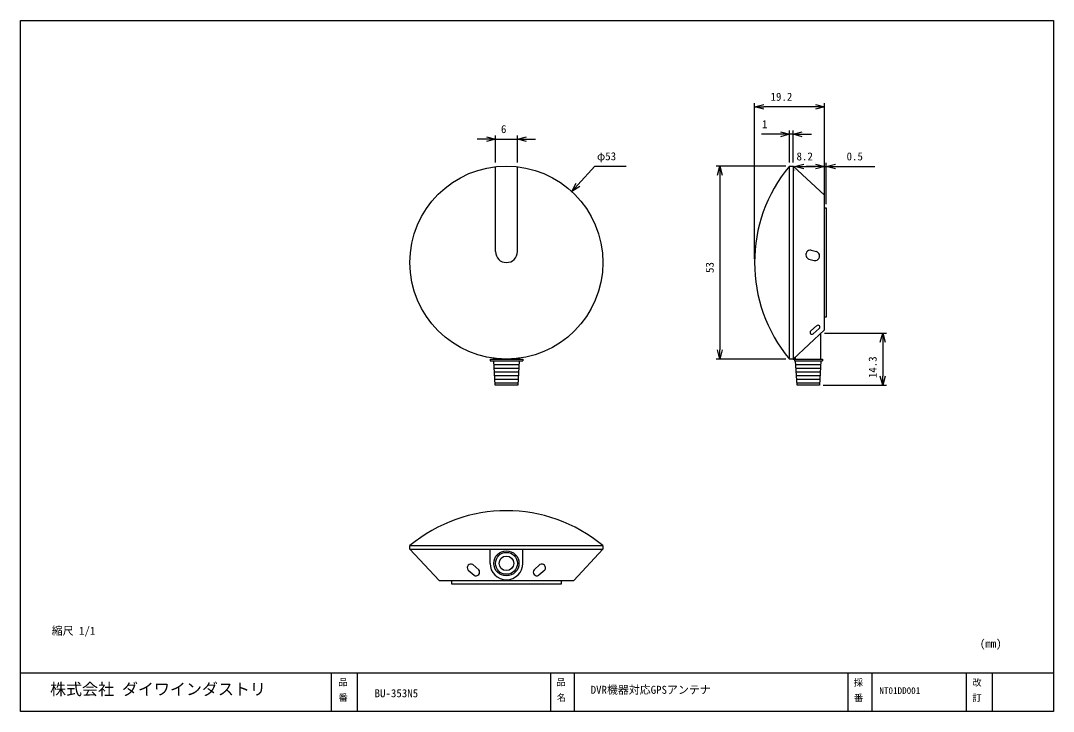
# Model space of a CAD drawing. Units: millimetres on the paper. Extents: x -142 to 142, y -98 to 91.
import ezdxf
from ezdxf.enums import TextEntityAlignment as Align

# ---------------------------------------------------------------- set-up
doc = ezdxf.new("R2010")
doc.units = ezdxf.units.MM
for name, color, linetype in [('0-0_0', 4, 'Continuous'), ('0-1_外形線', 4, 'Continuous'), ('0-5_枠', 4, 'Continuous'), ('0-7_AM_4', 4, 'Continuous'), ('0-9_細線_0_15', 4, 'Continuous'), ('0-E_レイヤー_1_0', 4, 'Continuous')]:
    doc.layers.add(name, color=color, linetype=linetype)
doc.styles.add('ＭＳ ゴシック', font='')
doc.styles.get('ＭＳ ゴシック').set_extended_font_data('MS Gothic')

msp = doc.modelspace()

# ---------------------------------------------------------------- linework, layer by layer
at = {"layer": '0-0_0'}
for p, q in [((59.751, 67.746), (62.251, 67.746)), ((78.95, 67.746), (76.45, 67.746)), ((69.35, 60.201), (66.85, 60.201)), ((70.35, 60.201), (72.85, 60.201)), ((-11.399, 58.865), (-13.899, 58.865)), ((-5.399, 58.865), (-2.899, 58.865)), ((50.195, 51.472), (50.195, 48.972)), ((70.75, 51.365), (73.25, 51.365)), ((78.95, 51.365), (76.45, 51.365)), ((78.95, 51.365), (76.45, 51.365)), ((79.45, 51.365), (81.95, 51.365)), ((9.535, 44.481), (11.227, 46.322)), ((94.941, 5.587), (94.941, 3.087)), ((50.195, -1.528), (50.195, 0.972)), ((94.941, -8.713), (94.941, -6.213))]:
    msp.add_line(p, q, dxfattribs=at)
for points in [[(62.251, 67.077), (59.751, 67.746), (62.251, 68.416)], [(76.45, 68.416), (78.95, 67.746), (76.45, 67.077)], [(66.85, 60.871), (69.35, 60.201), (66.85, 59.531)], [(72.85, 59.531), (70.35, 60.201), (72.85, 60.871)], [(-13.899, 59.535), (-11.399, 58.865), (-13.899, 58.195)], [(-2.899, 58.195), (-5.399, 58.865), (-2.899, 59.535)], [(49.525, 48.972), (50.195, 51.472), (50.865, 48.972)], [(73.25, 50.695), (70.75, 51.365), (73.25, 52.035)], [(76.45, 52.035), (78.95, 51.365), (76.45, 50.695)], [(76.45, 52.035), (78.95, 51.365), (76.45, 50.695)], [(81.95, 50.695), (79.45, 51.365), (81.95, 52.035)], [(11.72, 45.869), (9.535, 44.481), (10.733, 46.775)], [(94.271, 3.087), (94.941, 5.587), (95.61, 3.087)], [(50.865, 0.972), (50.195, -1.528), (49.525, 0.972)], [(95.61, -6.213), (94.941, -8.713), (94.271, -6.213)]]:
    msp.add_lwpolyline(points, dxfattribs=at)
at = {"layer": '0-1_外形線'}
for p, q in [((-11.399, 27.972), (-11.399, 51.301)), ((-5.399, 27.972), (-5.399, 51.301)), ((69.35, 51.472), (70.35, 51.472)), ((69.35, -1.528), (69.35, 51.472)), ((70.35, 51.472), (70.35, -1.528)), ((78.95, 43.472), (70.35, 51.472)), ((78.95, 6.472), (78.95, 43.472)), ((78.95, 39.972), (79.45, 39.972)), ((78.95, 9.972), (78.95, 39.972)), ((79.45, 39.972), (79.45, 9.972)), ((74.683, 25.942), (76.123, 25.556)), ((75.33, 28.357), (76.77, 27.971)), ((79.45, 9.972), (78.95, 9.972)), ((78.95, 6.472), (70.35, -1.528)), ((76.804, 7.62), (75.178, 6.186)), ((77.497, 6.834), (75.871, 5.4)), ((77.954, -1.528), (77.954, 5.587)), ((-12.899, -1.528), (-12.899, -2.028)), ((-12.899, -1.528), (-3.899, -1.528)), ((-12.899, -2.028), (-3.899, -2.028)), ((-11.885, -1.528), (-11.899, -1.296)), ((-11.448, -8.713), (-11.854, -2.028)), ((-4.939, -2.028), (-5.302, -8.713)), ((-4.899, -1.296), (-4.911, -1.528)), ((-3.899, -1.528), (-3.899, -2.028)), ((70.35, -1.528), (69.35, -1.528)), ((70.35, -1.528), (78.41, -1.528)), ((70.75, -1.528), (70.75, -2.028)), ((70.75, -2.028), (78.41, -2.028)), ((70.981, -1.528), (70.981, -0.913)), ((71.417, -8.713), (71.011, -2.028)), ((77.927, -2.028), (77.564, -8.713)), ((78.41, -1.528), (78.41, -2.028)), ((-11.794, -3.028), (-4.993, -3.028)), ((-11.733, -4.028), (-5.047, -4.028)), ((-11.672, -5.028), (-5.102, -5.028)), ((71.072, -3.028), (77.873, -3.028)), ((71.133, -4.028), (77.819, -4.028)), ((71.194, -5.028), (77.764, -5.028)), ((-11.611, -6.028), (-5.156, -6.028)), ((-11.551, -7.028), (-5.21, -7.028)), ((-11.49, -8.028), (-5.265, -8.028)), ((71.254, -6.028), (77.71, -6.028)), ((71.315, -7.028), (77.656, -7.028)), ((71.376, -8.028), (77.601, -8.028)), ((-5.302, -8.713), (-11.448, -8.713)), ((77.564, -8.713), (71.417, -8.713)), ((-34.899, -53.777), (-34.899, -52.777)), ((-34.899, -52.777), (18.101, -52.777)), ((-26.899, -62.377), (-34.899, -53.777)), ((-34.899, -53.777), (18.101, -53.777)), ((-26.899, -53.777), (10.101, -53.777)), ((-12.899, -57.633), (-12.899, -53.777)), ((-3.899, -57.633), (-3.899, -53.777)), ((10.101, -62.377), (18.101, -53.777)), ((18.101, -52.777), (18.101, -53.777)), ((-18.921, -59.47), (-17.289, -60.897)), ((-17.614, -57.975), (-15.982, -59.401)), ((0.816, -57.975), (-0.816, -59.401)), ((2.123, -59.47), (0.491, -60.897)), ((-26.899, -62.377), (10.101, -62.377)), ((-23.399, -63.377), (-23.399, -62.377)), ((-23.399, -62.377), (6.601, -62.377)), ((6.601, -62.377), (6.601, -63.377)), ((6.601, -63.377), (-23.399, -63.377))]:
    msp.add_line(p, q, dxfattribs=at)
for centre, radius in [((-8.399, 24.972), 26.5), ((-8.399, -57.633), 3.455), ((-8.399, -57.633), 3), ((-8.399, -57.633), 2)]:
    msp.add_circle(centre, radius, dxfattribs=at)
for centre, radius, start, end in [((101.13, 24.972), 41.379, 140.17629, 219.82371), ((75.128, 27.092), 1.304, 100.71096, 163.93004), ((75.071, 27.391), 1, 75, 100.71096), ((-8.399, 27.972), 3, 180, 0), ((75.14, 27.139), 1.304, 166.06996, 229.28904), ((74.942, 26.908), 1, 229.28904, 255), ((76.382, 26.522), 1, 255, 280.71096), ((76.325, 26.821), 1.304, 280.71096, 343.93004), ((76.511, 27.005), 1, 49.28904, 75), ((76.312, 26.774), 1.304, 346.06996, 49.28904), ((75.539, 5.771), 0.55, 131.01076, 218.74785), ((77.171, 7.21), 0.55, 44.08442, 131.82151), ((77.137, 7.249), 0.55, 310.97155, 38.70864), ((75.505, 5.809), 0.549, 224.09697, 311.88832), ((-8.399, -84.557), 41.379, 50.17629, 129.82371), ((-18.135, -58.838), 1.008, 58.87697, 218.80792), ((-16.767, -60.033), 1.008, 238.87697, 38.80792), ((-8.399, -57.633), 4.5, 180, 360), ((-0.03, -60.033), 1.008, 141.19208, 301.12303), ((1.337, -58.838), 1.008, 321.19208, 121.12303)]:
    msp.add_arc(centre, radius, start, end, dxfattribs=at)
at = {"layer": '0-5_枠'}
for p, q in [((141.803, -87.795), (-141.803, -87.791)), ((-56.525, -87.959), (-56.525, -98.28)), ((-49.39, -87.959), (-49.39, -98.28)), ((3.665, -87.959), (3.665, -98.28)), ((10.248, -87.959), (10.248, -98.28)), ((85.386, -87.959), (85.386, -98.28)), ((91.969, -87.959), (91.969, -98.28)), ((117.874, -87.959), (117.874, -98.28)), ((124.987, -87.959), (124.987, -98.28))]:
    msp.add_line(p, q, dxfattribs=at)
msp.add_lwpolyline([(-141.803, 91.405), (141.803, 91.405), (141.803, -98.28), (-141.803, -98.28)], close=True, dxfattribs=at)
at = {"layer": '0-7_AM_4'}
for p, q in [((59.751, 25.972), (59.751, 68.746)), ((78.95, 44.472), (78.95, 68.746)), ((76.45, 67.746), (62.251, 67.746)), ((-11.399, 52.425), (-11.399, 59.865)), ((-5.399, 52.425), (-5.399, 59.865)), ((66.85, 60.201), (61.636, 60.201)), ((69.35, 52.472), (69.35, 61.201)), ((70.35, 60.201), (69.35, 60.201)), ((70.35, 52.472), (70.35, 61.201)), ((72.85, 60.201), (75.35, 60.201)), ((-13.899, 58.865), (-16.399, 58.865)), ((-11.399, 58.865), (-5.399, 58.865)), ((-2.899, 58.865), (-0.399, 58.865)), ((11.227, 46.322), (15.894, 51.399)), ((15.894, 51.399), (24.465, 51.399)), ((68.35, 51.472), (49.195, 51.472)), ((73.25, 51.365), (76.45, 51.365)), ((76.45, 51.365), (73.95, 51.365)), ((78.95, 44.472), (78.95, 52.365)), ((78.95, 40.972), (78.95, 52.365)), ((78.95, 51.365), (79.45, 51.365)), ((79.45, 40.972), (79.45, 52.365)), ((81.95, 51.365), (92.736, 51.365)), ((50.195, 48.972), (50.195, 0.972)), ((70.75, 50.472), (70.75, 50.365)), ((78.954, 5.587), (95.941, 5.587)), ((94.941, 3.087), (94.941, -6.213)), ((68.35, -1.528), (49.195, -1.528)), ((78.564, -8.713), (95.941, -8.713))]:
    msp.add_line(p, q, dxfattribs=at)

# ---------------------------------------------------------------- texts
at = {"layer": '0-1_外形線', "style": 'ＭＳ ゴシック'}
for s, p in [('BU-353N5', (-44.606, -95.074)), ('DVR機器対応GPSアンテナ', (14.73, -94.123))]:
    msp.add_text(s, height=2.199, dxfattribs=at).set_placement(p, align=Align.BOTTOM_LEFT)
at = {"layer": '0-5_枠', "style": 'ＭＳ ゴシック'}
for s, height, p in [('縮尺 1/1', 2.199, (-133.271, -77.913)), ('(mm)', 2.199, (121.616, -81.414)), ('品', 1.833, (-54.55, -91.722)), ('品', 1.833, (5.291, -91.722)), ('採', 1.833, (86.98, -91.824)), ('改', 1.833, (119.552, -91.824)), ('番', 1.833, (-54.525, -95.965)), ('名', 1.833, (5.444, -95.991)), ('番', 1.833, (87.018, -96.067)), ('訂', 1.833, (119.552, -96.054))]:
    msp.add_text(s, height=height, dxfattribs=at).set_placement(p, align=Align.BOTTOM_LEFT)
at = {"layer": '0-7_AM_4', "style": 'ＭＳ ゴシック'}
for s, p in [('19.2', (64.136, 68.746)), ('6', (-9.899, 59.865)), ('1', (61.779, 61.201)), ('φ53', (16.465, 52.399)), ('8.2', (71.279, 52.365)), ('0.5', (85.021, 52.365))]:
    msp.add_text(s, height=2.199, dxfattribs=at).set_placement(p, align=Align.BOTTOM_LEFT)
for s, p in [('53', (49.195, 22.114)), ('14.3', (93.941, -6.778))]:
    msp.add_text(s, height=2.199, rotation=90, dxfattribs=at).set_placement(p, align=Align.BOTTOM_LEFT)
at = {"layer": '0-9_細線_0_15', "style": 'ＭＳ ゴシック'}
msp.add_text('NT01DD001', height=1.833, dxfattribs=at).set_placement((94.034, -94.041), align=Align.BOTTOM_LEFT)
at = {"layer": '0-E_レイヤー_1_0', "style": 'ＭＳ ゴシック'}
msp.add_text('株式会社 ダイワインダストリ', height=3.219, dxfattribs=at).set_placement((-133.726, -94.763), align=Align.BOTTOM_LEFT)

doc.saveas('drawing.dxf')
